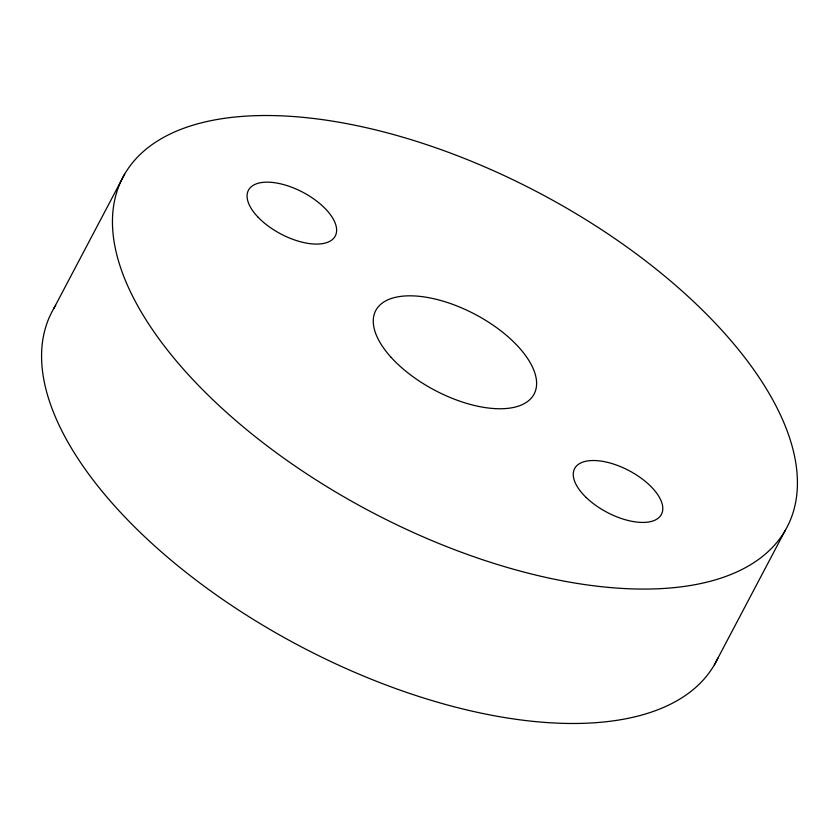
<?xml version="1.0" encoding="UTF-8"?>
<svg xmlns="http://www.w3.org/2000/svg" width="839" height="839" viewBox="0 0 839 839"><rect width="100%" height="100%" fill="white"/><g stroke="black" fill="none" stroke-linecap="round" stroke-linejoin="round"><path stroke-width="1.26" d="M53.727 308.626L124.592 174.208M714.409 664.792L785.273 530.374A375.337 180.249 27.8 0 0 368.069 128.105A375.337 180.249 27.8 0 0 211.459 398.399A375.337 180.249 27.8 0 0 785.273 530.374M717.901 658.101A375.337 180.249 27.8 0 1 297.111 644.614A375.337 180.249 27.8 0 1 55.689 305.396M257.793 216.913A49.081 23.576 27.8 0 0 334.069 237.836A49.081 23.576 27.8 0 0 283.697 184.611A49.081 23.576 27.8 0 0 257.793 216.913M586.178 497.496A49.081 23.576 27.8 0 0 661.216 514.758A49.081 23.576 27.8 0 0 606.649 462.153A49.081 23.576 27.8 0 0 586.178 497.496M391.184 357.435A89.5 42.978 27.8 0 0 531.024 398.42A89.5 42.978 27.8 0 0 442.593 301.023A89.5 42.978 27.8 0 0 391.184 357.435"/></g></svg>
